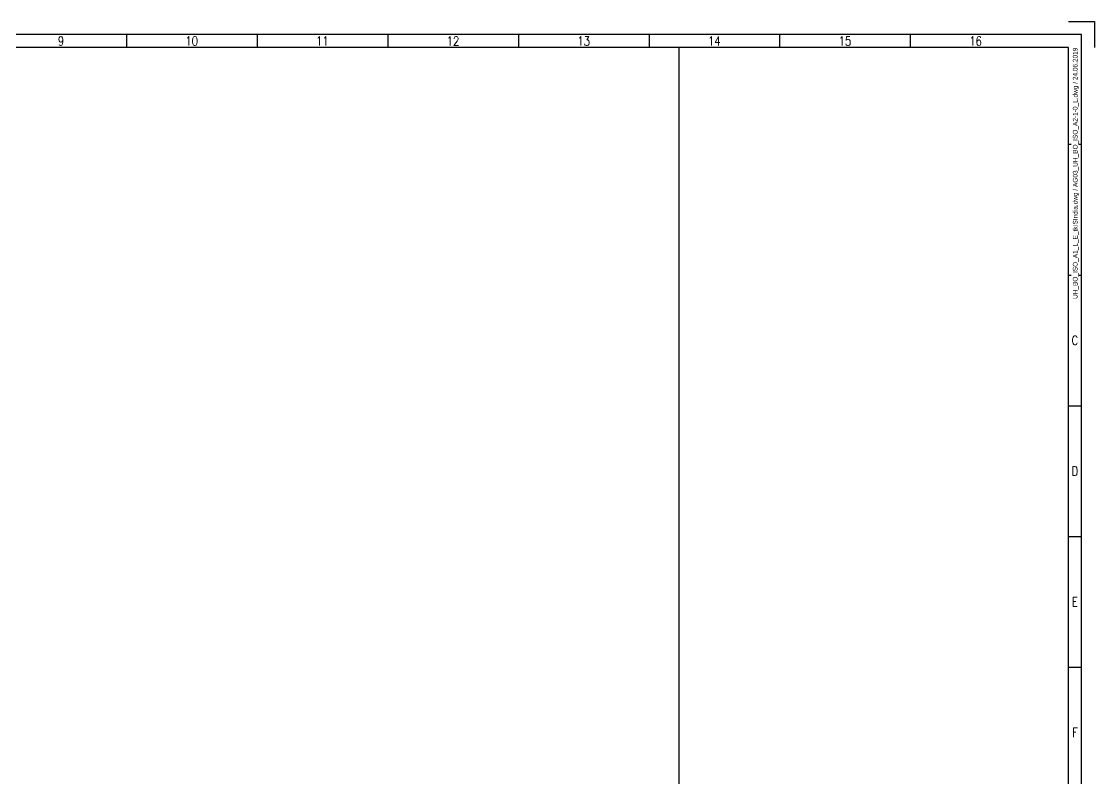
# Model space of a CAD drawing. Header units: inches. Extents: x -1857 to 102279, y -619 to 72932.
# Drawn here: x 51431 to 102279, y 37071 to 72932 of the extents above; entities that cross this region are included whole.
import ezdxf
from ezdxf.enums import TextEntityAlignment as Align

# ---------------------------------------------------------------- set-up
doc = ezdxf.new("R2010")
doc.units = ezdxf.units.IN
doc.header["$MEASUREMENT"] = 0
doc.styles.add('ROMANS', font='romans.shx', dxfattribs={"width": 0.85})
doc.styles.add('TKTypeRegular', font='')
doc.styles.get('TKTypeRegular').set_extended_font_data('TKTypeRegular')

# ---------------------------------------------------------------- blocks, each defined once
blk = doc.blocks.new('T NYR C')
for p, q in [((0, 47120), (-65680, 47120)), ((-29240, 47120), (-29240, 46720)), ((-25240, 47120), (-25240, 46720)), ((-21240, 47120), (-21240, 46720)), ((-17240, 47120), (-17240, 46720)), ((-13240, 47120), (-13240, 46720)), ((-9240, 47120), (-9240, 46720)), ((-5240, 47120), (-5240, 46720)), ((0, 400), (0, 47120)), ((-400, 46720), (-65280, 46720)), ((-400, 800), (-400, 46720)), ((-400, 43760), (-320, 43760)), ((-80, 43760), (0, 43760)), ((-400, 39759), (-320, 39759)), ((-80, 39759), (0, 39759)), ((-400, 35760), (0, 35760)), ((-400, 31760), (0, 31760)), ((-400, 27760), (0, 27760))]:
    blk.add_line(p, q)
at = {"linetype": 'Continuous'}
blk.add_line((-12320, 800), (-12320, 46720), dxfattribs=at)
blk.add_lwpolyline([(-400, 47520), (400, 47520), (400, 46720)])
at = {"style": 'ROMANS', "width": 0.8}
for s, p in [('9', (-31240, 46920)), ('10', (-27240, 46920)), ('11', (-23240, 46920)), ('12', (-19240, 46920)), ('13', (-15240, 46920)), ('14', (-11240, 46920)), ('15', (-7240, 46920)), ('16', (-3240, 46920)), ('C', (-200, 37760)), ('D', (-200, 33760)), ('E', (-200, 29760)), ('F', (-200, 25760))]:
    blk.add_text(s, height=280, dxfattribs=at).set_placement(p, align=Align.MIDDLE_CENTER)
at = {"style": 'TKTypeRegular'}
blk.add_text('UH_BO_ISO_A1_L_E_tkISIndia.dwg / AG03_UH_BO_ISO_A2-1-0_L.dwg / 24.06.2019', height=144, rotation=90, dxfattribs=at).set_placement((-120, 46720), align=Align.RIGHT)

msp = doc.modelspace()

# ---------------------------------------------------------------- block references
at = {"xscale": 1.547802328857303, "yscale": 1.547802328857303, "zscale": 1.547802328857303}
msp.add_blockref('T NYR C', (101660, -619), dxfattribs=at)

doc.saveas('drawing.dxf')
